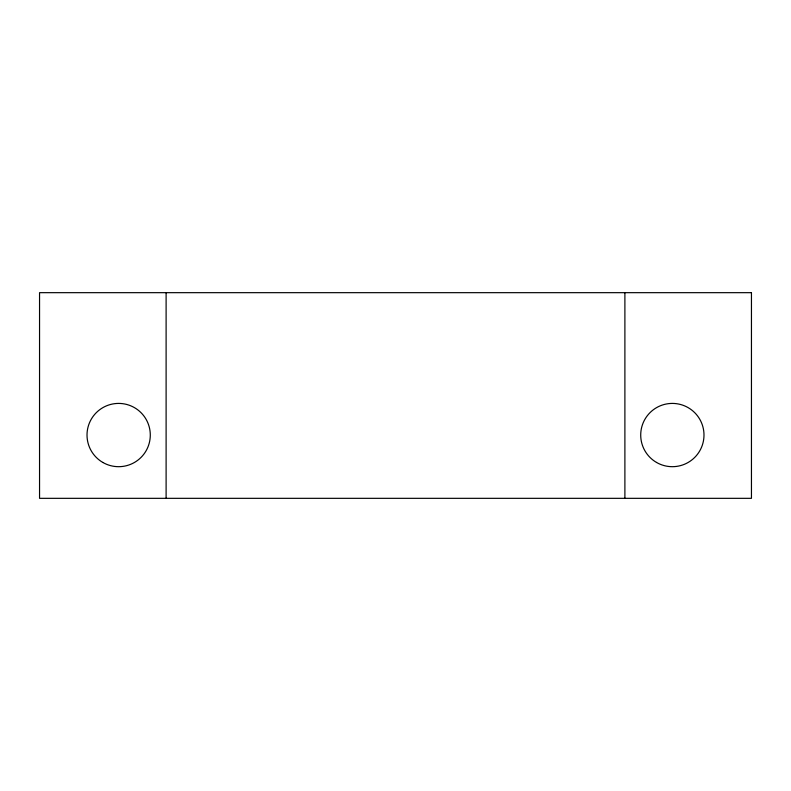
<?xml version="1.0" encoding="UTF-8"?>
<svg xmlns="http://www.w3.org/2000/svg" width="791" height="791" viewBox="0 0 791 791"><rect width="100%" height="100%" fill="white"/><g stroke="black" fill="none" stroke-linecap="round" stroke-linejoin="round"><path stroke-width="1.19" d="M624.89 292.67L624.89 498.33M166.11 292.67L166.11 498.33M751.45 292.67L39.55 292.67L39.55 498.33L751.45 498.33L751.45 292.67M102.83 462.448A31.64 31.64 0 0 0 150.29 435.05A31.64 31.64 0 0 0 102.83 407.652A31.64 31.64 0 0 0 102.83 462.448M656.53 462.448A31.64 31.64 0 0 0 703.99 435.05A31.64 31.64 0 0 0 656.53 407.652A31.64 31.64 0 0 0 656.53 462.448"/></g></svg>
